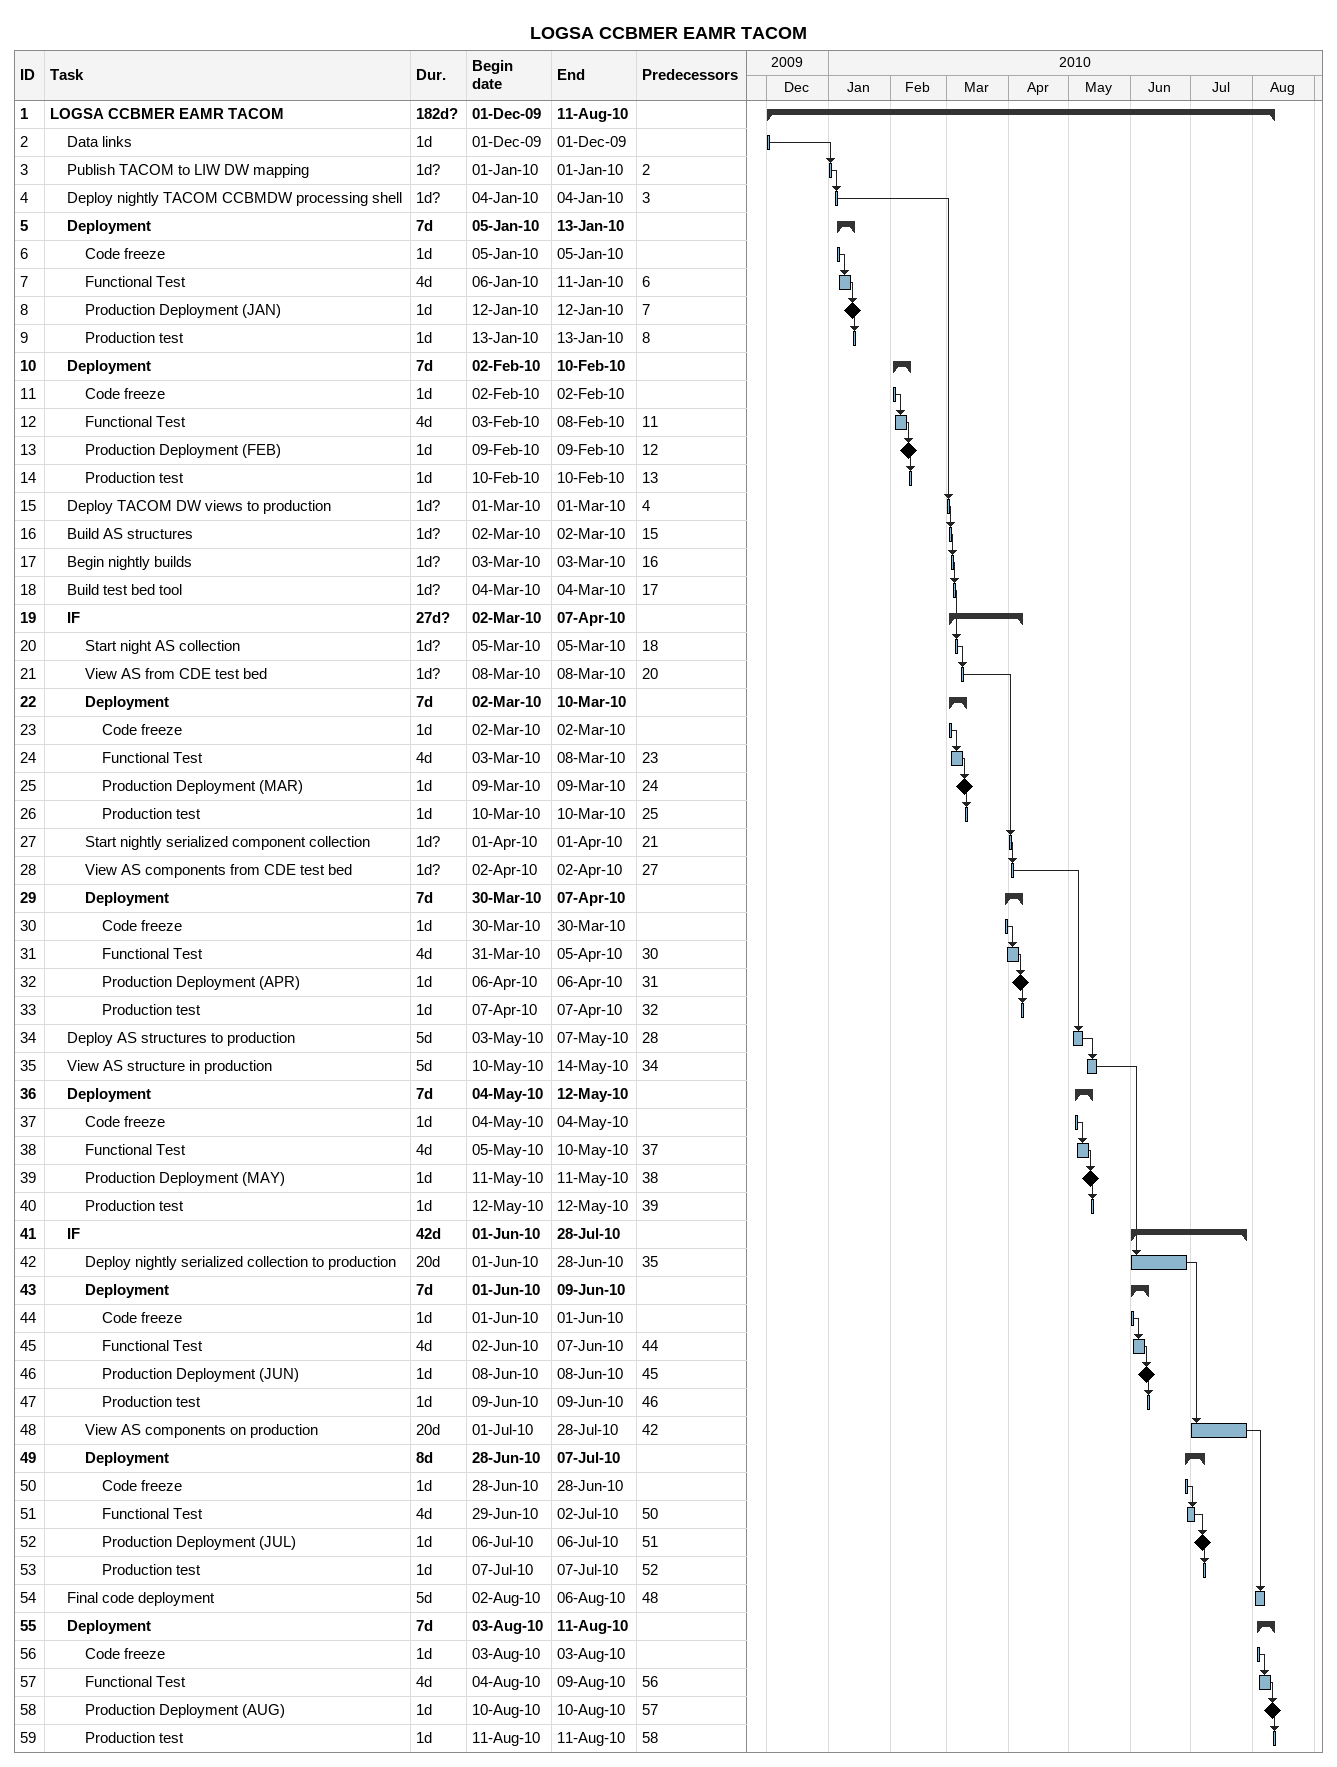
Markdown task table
LOGSA CCBMER EAMR TACOM

| ID | Level | Task | Duration | Start | Finish | Predecessors |
|---|---|---|---|---|---|---|
| 1 | 1 | **LOGSA CCBMER EAMR TACOM** | 182d? | 2009-12-01 | 2010-08-11 |  |
| 2 | 2 | Data links | 1d | 2009-12-01 | 2009-12-01 |  |
| 3 | 2 | Publish TACOM to LIW DW mapping | 1d? | 2010-01-01 | 2010-01-01 | 2 |
| 4 | 2 | Deploy nightly TACOM CCBMDW processing shell | 1d? | 2010-01-04 | 2010-01-04 | 3 |
| 5 | 2 | **Deployment** | 7d | 2010-01-05 | 2010-01-13 |  |
| 6 | 3 | Code freeze | 1d | 2010-01-05 | 2010-01-05 |  |
| 7 | 3 | Functional Test | 4d | 2010-01-06 | 2010-01-11 | 6 |
| 8 | 3 | Production Deployment (JAN) | 1d | 2010-01-12 | 2010-01-12 | 7 |
| 9 | 3 | Production test | 1d | 2010-01-13 | 2010-01-13 | 8 |
| 10 | 2 | **Deployment** | 7d | 2010-02-02 | 2010-02-10 |  |
| 11 | 3 | Code freeze | 1d | 2010-02-02 | 2010-02-02 |  |
| 12 | 3 | Functional Test | 4d | 2010-02-03 | 2010-02-08 | 11 |
| 13 | 3 | Production Deployment (FEB) | 1d | 2010-02-09 | 2010-02-09 | 12 |
| 14 | 3 | Production test | 1d | 2010-02-10 | 2010-02-10 | 13 |
| 15 | 2 | Deploy TACOM DW views to production | 1d? | 2010-03-01 | 2010-03-01 | 4 |
| 16 | 2 | Build AS structures | 1d? | 2010-03-02 | 2010-03-02 | 15 |
| 17 | 2 | Begin nightly builds | 1d? | 2010-03-03 | 2010-03-03 | 16 |
| 18 | 2 | Build test bed tool | 1d? | 2010-03-04 | 2010-03-04 | 17 |
| 19 | 2 | **IF** | 27d? | 2010-03-02 | 2010-04-07 |  |
| 20 | 3 | Start night AS collection | 1d? | 2010-03-05 | 2010-03-05 | 18 |
| 21 | 3 | View AS from CDE test bed | 1d? | 2010-03-08 | 2010-03-08 | 20 |
| 22 | 3 | **Deployment** | 7d | 2010-03-02 | 2010-03-10 |  |
| 23 | 4 | Code freeze | 1d | 2010-03-02 | 2010-03-02 |  |
| 24 | 4 | Functional Test | 4d | 2010-03-03 | 2010-03-08 | 23 |
| 25 | 4 | Production Deployment (MAR) | 1d | 2010-03-09 | 2010-03-09 | 24 |
| 26 | 4 | Production test | 1d | 2010-03-10 | 2010-03-10 | 25 |
| 27 | 3 | Start nightly serialized component collection | 1d? | 2010-04-01 | 2010-04-01 | 21 |
| 28 | 3 | View AS components from CDE test bed | 1d? | 2010-04-02 | 2010-04-02 | 27 |
| 29 | 3 | **Deployment** | 7d | 2010-03-30 | 2010-04-07 |  |
| 30 | 4 | Code freeze | 1d | 2010-03-30 | 2010-03-30 |  |
| 31 | 4 | Functional Test | 4d | 2010-03-31 | 2010-04-05 | 30 |
| 32 | 4 | Production Deployment (APR) | 1d | 2010-04-06 | 2010-04-06 | 31 |
| 33 | 4 | Production test | 1d | 2010-04-07 | 2010-04-07 | 32 |
| 34 | 2 | Deploy AS structures to production | 5d | 2010-05-03 | 2010-05-07 | 28 |
| 35 | 2 | View AS structure in production | 5d | 2010-05-10 | 2010-05-14 | 34 |
| 36 | 2 | **Deployment** | 7d | 2010-05-04 | 2010-05-12 |  |
| 37 | 3 | Code freeze | 1d | 2010-05-04 | 2010-05-04 |  |
| 38 | 3 | Functional Test | 4d | 2010-05-05 | 2010-05-10 | 37 |
| 39 | 3 | Production Deployment (MAY) | 1d | 2010-05-11 | 2010-05-11 | 38 |
| 40 | 3 | Production test | 1d | 2010-05-12 | 2010-05-12 | 39 |
| 41 | 2 | **IF** | 42d | 2010-06-01 | 2010-07-28 |  |
| 42 | 3 | Deploy nightly serialized collection to production | 20d | 2010-06-01 | 2010-06-28 | 35 |
| 43 | 3 | **Deployment** | 7d | 2010-06-01 | 2010-06-09 |  |
| 44 | 4 | Code freeze | 1d | 2010-06-01 | 2010-06-01 |  |
| 45 | 4 | Functional Test | 4d | 2010-06-02 | 2010-06-07 | 44 |
| 46 | 4 | Production Deployment (JUN) | 1d | 2010-06-08 | 2010-06-08 | 45 |
| 47 | 4 | Production test | 1d | 2010-06-09 | 2010-06-09 | 46 |
| 48 | 3 | View AS components on production | 20d | 2010-07-01 | 2010-07-28 | 42 |
| 49 | 3 | **Deployment** | 8d | 2010-06-28 | 2010-07-07 |  |
| 50 | 4 | Code freeze | 1d | 2010-06-28 | 2010-06-28 |  |
| 51 | 4 | Functional Test | 4d | 2010-06-29 | 2010-07-02 | 50 |
| 52 | 4 | Production Deployment (JUL) | 1d | 2010-07-06 | 2010-07-06 | 51 |
| 53 | 4 | Production test | 1d | 2010-07-07 | 2010-07-07 | 52 |
| 54 | 2 | Final code deployment | 5d | 2010-08-02 | 2010-08-06 | 48 |
| 55 | 2 | **Deployment** | 7d | 2010-08-03 | 2010-08-11 |  |
| 56 | 3 | Code freeze | 1d | 2010-08-03 | 2010-08-03 |  |
| 57 | 3 | Functional Test | 4d | 2010-08-04 | 2010-08-09 | 56 |
| 58 | 3 | Production Deployment (AUG) | 1d | 2010-08-10 | 2010-08-10 | 57 |
| 59 | 3 | Production test | 1d | 2010-08-11 | 2010-08-11 | 58 |
